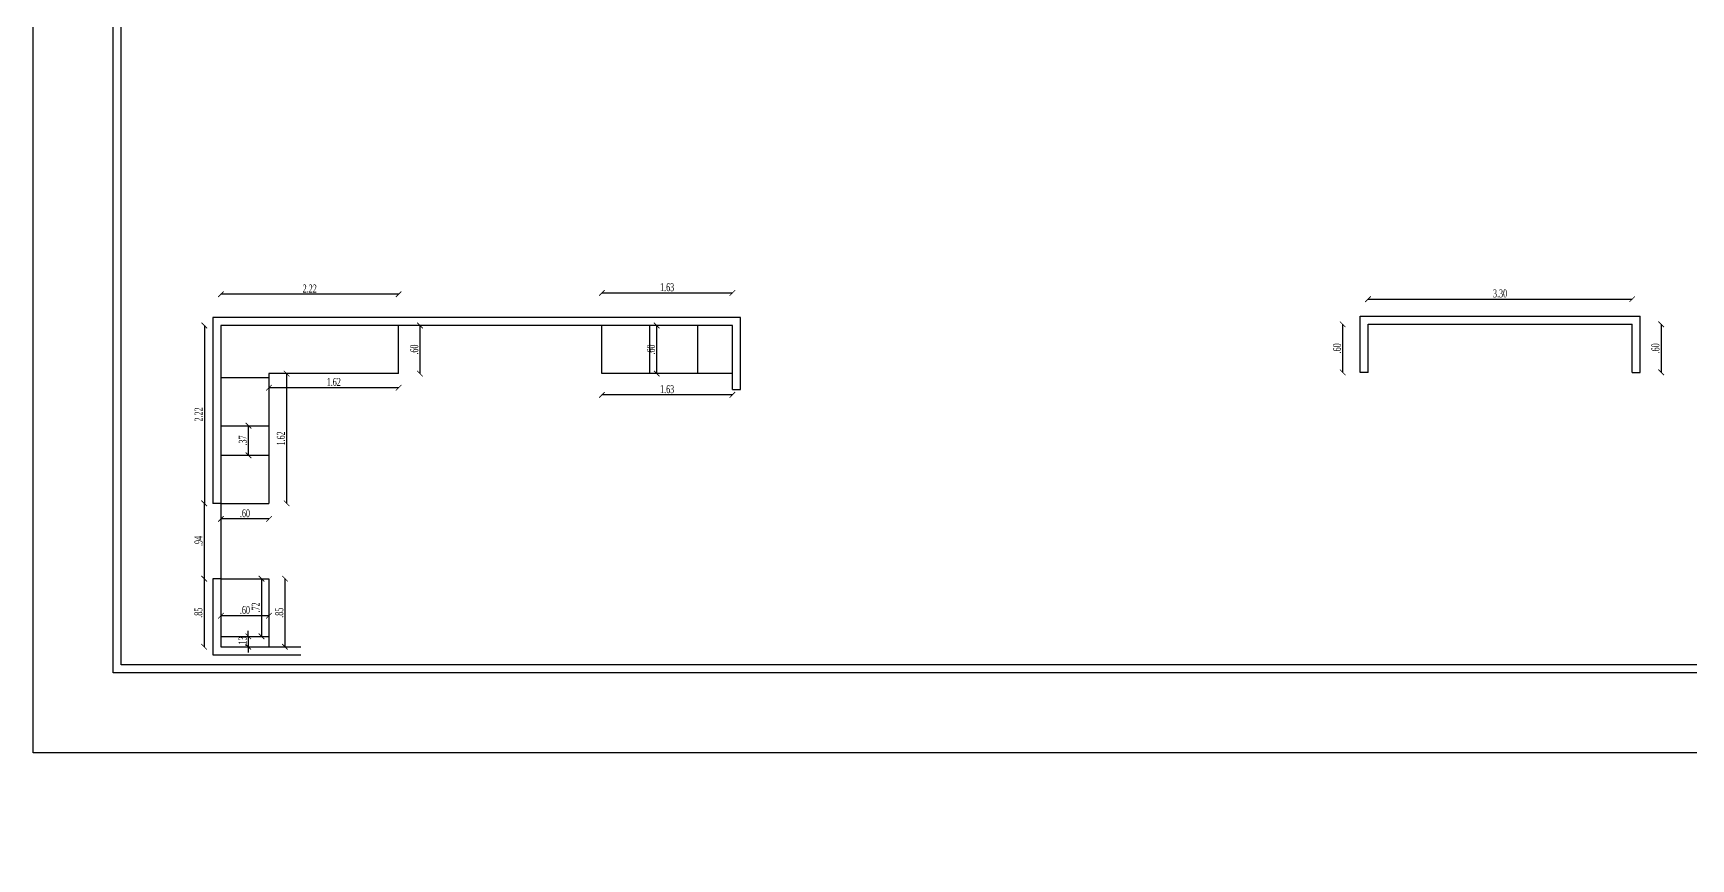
# Model space of a CAD drawing. Header units: inches. Extents: x -90 to 340, y -48 to 179.
# Drawn here: x 138.69 to 159.4, y 63.27 to 73.57 of the extents above; entities that cross this region are included whole.
import ezdxf

# ---------------------------------------------------------------- set-up
doc = ezdxf.new("R2010")
doc.units = ezdxf.units.IN
doc.header["$MEASUREMENT"] = 0
doc.layers.get('Defpoints').update_dxf_attribs({"lineweight": 15})
doc.styles.add('facade', font='times.ttf', dxfattribs={"width": 0.6})
doc.dimstyles.new('facade', dxfattribs={"dimscale": 0, "dimtxt": 0.08, "dimasz": 0.04, "dimexe": 0.1, "dimexo": 0.15, "dimgap": 0.01, "dimtad": 1, "dimzin": 4, "dimdsep": 46, "dimtxsty": 'facade', "dimblk": 'ARCHTICK', "dimcen": 0, "dimse1": 1, "dimse2": 1, "dimclrd": 140, "dimclre": 253, "dimclrt": 2, "dimazin": 1, "dimtm": 1e-09, "dimtfac": 1, "dimtix": 1, "dimtmove": 1, "dimatfit": 3, "dimldrblk": 'ARCHTICK', "dimfxl": 0.1, "dimtzin": 0, "dimlwd": -1, "dimarcsym": 0})

# ---------------------------------------------------------------- blocks, each defined once
blk = doc.blocks.new('_ArchTick')
at = {"color": 0, "linetype": 'ByBlock', "const_width": 0.15}
blk.add_lwpolyline([(-0.5, -0.5), (0.5, 0.5)], dxfattribs=at)
blk = doc.blocks.new('*D200')
at = {"color": 140}
blk.add_line((155.05, 69.34), (155.05, 69.94), dxfattribs=at)
at = {"layer": 'Defpoints', "color": 0}
for p in [(155.05, 69.94), (155.366, 69.94), (155.366, 69.34)]:
    blk.add_point(p, dxfattribs=at)
at = {"color": 140, "xscale": 0.07, "yscale": 0.07, "zscale": 0.07}
for p, rotation in [((155.05, 69.94), 90), ((155.05, 69.34), 270)]:
    blk.add_blockref('_ArchTick', p, dxfattribs=dict(at, rotation=rotation))
at = {"color": 6, "insert": (154.979, 69.64), "char_height": 0.1, "attachment_point": 5, "rotation": 90, "style": 'facade'}
blk.add_mtext('.60', dxfattribs=at)
blk = doc.blocks.new('*D199')
at = {"color": 140}
blk.add_line((155.366, 70.254), (158.666, 70.254), dxfattribs=at)
at = {"layer": 'Defpoints', "color": 0}
for p in [(158.666, 70.254), (155.366, 69.94), (158.666, 69.94)]:
    blk.add_point(p, dxfattribs=at)
at = {"color": 140, "xscale": 0.07, "yscale": 0.07, "zscale": 0.07, "rotation": 180}
blk.add_blockref('_ArchTick', (155.366, 70.254), dxfattribs=at)
at = {"color": 140, "xscale": 0.07, "yscale": 0.07, "zscale": 0.07}
blk.add_blockref('_ArchTick', (158.666, 70.254), dxfattribs=at)
at = {"color": 6, "insert": (157.016, 70.325), "char_height": 0.1, "attachment_point": 5, "style": 'facade'}
blk.add_mtext('3.30', dxfattribs=at)
blk = doc.blocks.new('*D201')
at = {"color": 140}
blk.add_line((159.029, 69.94), (159.029, 69.34), dxfattribs=at)
at = {"layer": 'Defpoints', "color": 0}
for p in [(158.666, 69.94), (147.929, 69.34), (159.029, 69.34)]:
    blk.add_point(p, dxfattribs=at)
at = {"color": 140, "xscale": 0.07, "yscale": 0.07, "zscale": 0.07}
for p, rotation in [((159.029, 69.94), 90), ((159.029, 69.34), 270)]:
    blk.add_blockref('_ArchTick', p, dxfattribs=dict(at, rotation=rotation))
at = {"color": 6, "insert": (158.958, 69.64), "char_height": 0.1, "attachment_point": 5, "rotation": 90, "style": 'facade'}
blk.add_mtext('.60', dxfattribs=at)
blk = doc.blocks.new('*D202')
at = {"color": 140}
blk.add_line((147.424, 69.059), (145.794, 69.059), dxfattribs=at)
at = {"layer": 'Defpoints', "color": 0}
for p in [(145.794, 69.325), (147.424, 69.325), (145.794, 69.059)]:
    blk.add_point(p, dxfattribs=at)
at = {"color": 140, "xscale": 0.07, "yscale": 0.07, "zscale": 0.07, "rotation": 180}
blk.add_blockref('_ArchTick', (145.794, 69.059), dxfattribs=at)
at = {"color": 140, "xscale": 0.07, "yscale": 0.07, "zscale": 0.07}
blk.add_blockref('_ArchTick', (147.424, 69.059), dxfattribs=at)
at = {"color": 6, "insert": (146.609, 69.13), "char_height": 0.1, "attachment_point": 5, "style": 'facade'}
blk.add_mtext('1.63', dxfattribs=at)
blk = doc.blocks.new('*D203')
at = {"color": 140}
blk.add_line((146.479, 69.325), (146.479, 69.925), dxfattribs=at)
at = {"layer": 'Defpoints', "color": 0}
for p in [(146.479, 69.925), (146.479, 69.925), (146.479, 69.325)]:
    blk.add_point(p, dxfattribs=at)
at = {"color": 140, "xscale": 0.07, "yscale": 0.07, "zscale": 0.07}
for p, rotation in [((146.479, 69.925), 90), ((146.479, 69.325), 270)]:
    blk.add_blockref('_ArchTick', p, dxfattribs=dict(at, rotation=rotation))
at = {"color": 6, "insert": (146.408, 69.625), "char_height": 0.1, "attachment_point": 5, "rotation": 90, "style": 'facade'}
blk.add_mtext('.60', dxfattribs=at)
blk = doc.blocks.new('*D204')
at = {"color": 140}
blk.add_line((143.254, 70.315), (141.034, 70.315), dxfattribs=at)
at = {"layer": 'Defpoints', "color": 0}
for p in [(141.034, 70.315), (141.034, 69.925), (143.254, 69.925)]:
    blk.add_point(p, dxfattribs=at)
at = {"color": 140, "xscale": 0.07, "yscale": 0.07, "zscale": 0.07, "rotation": 180}
blk.add_blockref('_ArchTick', (141.034, 70.315), dxfattribs=at)
at = {"color": 140, "xscale": 0.07, "yscale": 0.07, "zscale": 0.07}
blk.add_blockref('_ArchTick', (143.254, 70.315), dxfattribs=at)
at = {"color": 6, "insert": (142.144, 70.386), "char_height": 0.1, "attachment_point": 5, "style": 'facade'}
blk.add_mtext('2.22', dxfattribs=at)
blk = doc.blocks.new('*D205')
at = {"color": 140}
blk.add_line((143.521, 69.925), (143.521, 69.325), dxfattribs=at)
at = {"layer": 'Defpoints', "color": 0}
for p in [(143.254, 69.925), (143.254, 69.325), (143.521, 69.325)]:
    blk.add_point(p, dxfattribs=at)
at = {"color": 140, "xscale": 0.07, "yscale": 0.07, "zscale": 0.07}
for p, rotation in [((143.521, 69.925), 90), ((143.521, 69.325), 270)]:
    blk.add_blockref('_ArchTick', p, dxfattribs=dict(at, rotation=rotation))
at = {"color": 6, "insert": (143.45, 69.625), "char_height": 0.1, "attachment_point": 5, "rotation": 90, "style": 'facade'}
blk.add_mtext('.60', dxfattribs=at)
blk = doc.blocks.new('*D206')
at = {"color": 140}
blk.add_line((143.254, 69.148), (141.634, 69.148), dxfattribs=at)
at = {"layer": 'Defpoints', "color": 0}
for p in [(141.634, 69.325), (143.254, 69.325), (141.634, 69.148)]:
    blk.add_point(p, dxfattribs=at)
at = {"color": 140, "xscale": 0.07, "yscale": 0.07, "zscale": 0.07, "rotation": 180}
blk.add_blockref('_ArchTick', (141.634, 69.148), dxfattribs=at)
at = {"color": 140, "xscale": 0.07, "yscale": 0.07, "zscale": 0.07}
blk.add_blockref('_ArchTick', (143.254, 69.148), dxfattribs=at)
at = {"color": 6, "insert": (142.444, 69.219), "char_height": 0.1, "attachment_point": 5, "style": 'facade'}
blk.add_mtext('1.62', dxfattribs=at)
blk = doc.blocks.new('*D207')
at = {"color": 140}
blk.add_line((141.855, 69.325), (141.855, 67.705), dxfattribs=at)
at = {"layer": 'Defpoints', "color": 0}
for p in [(141.634, 69.325), (141.634, 67.705), (141.855, 67.705)]:
    blk.add_point(p, dxfattribs=at)
at = {"color": 140, "xscale": 0.07, "yscale": 0.07, "zscale": 0.07}
for p, rotation in [((141.855, 69.325), 90), ((141.855, 67.705), 270)]:
    blk.add_blockref('_ArchTick', p, dxfattribs=dict(at, rotation=rotation))
at = {"color": 6, "insert": (141.784, 68.515), "char_height": 0.1, "attachment_point": 5, "rotation": 90, "style": 'facade'}
blk.add_mtext('1.62', dxfattribs=at)
blk = doc.blocks.new('*D208')
at = {"color": 140}
blk.add_line((141.634, 67.51), (141.034, 67.51), dxfattribs=at)
at = {"layer": 'Defpoints', "color": 0}
for p in [(141.034, 67.705), (141.634, 67.705), (141.034, 67.51)]:
    blk.add_point(p, dxfattribs=at)
at = {"color": 140, "xscale": 0.07, "yscale": 0.07, "zscale": 0.07, "rotation": 180}
blk.add_blockref('_ArchTick', (141.034, 67.51), dxfattribs=at)
at = {"color": 140, "xscale": 0.07, "yscale": 0.07, "zscale": 0.07}
blk.add_blockref('_ArchTick', (141.634, 67.51), dxfattribs=at)
at = {"color": 6, "insert": (141.334, 67.581), "char_height": 0.1, "attachment_point": 5, "style": 'facade'}
blk.add_mtext('.60', dxfattribs=at)
blk = doc.blocks.new('*D209')
at = {"color": 140}
blk.add_line((140.825, 67.705), (140.825, 66.765), dxfattribs=at)
at = {"layer": 'Defpoints', "color": 0}
for p in [(141.034, 67.705), (140.825, 66.765), (141.034, 66.765)]:
    blk.add_point(p, dxfattribs=at)
at = {"color": 140, "xscale": 0.07, "yscale": 0.07, "zscale": 0.07}
for p, rotation in [((140.825, 67.705), 90), ((140.825, 66.765), 270)]:
    blk.add_blockref('_ArchTick', p, dxfattribs=dict(at, rotation=rotation))
at = {"color": 6, "insert": (140.754, 67.235), "char_height": 0.1, "attachment_point": 5, "rotation": 90, "style": 'facade'}
blk.add_mtext('.94', dxfattribs=at)
blk = doc.blocks.new('*D210')
at = {"color": 140}
blk.add_line((141.834, 66.765), (141.834, 65.915), dxfattribs=at)
at = {"layer": 'Defpoints', "color": 0}
for p in [(141.634, 66.765), (141.634, 65.915), (141.834, 65.915)]:
    blk.add_point(p, dxfattribs=at)
at = {"color": 140, "xscale": 0.07, "yscale": 0.07, "zscale": 0.07}
for p, rotation in [((141.834, 66.765), 90), ((141.834, 65.915), 270)]:
    blk.add_blockref('_ArchTick', p, dxfattribs=dict(at, rotation=rotation))
at = {"color": 6, "insert": (141.763, 66.34), "char_height": 0.1, "attachment_point": 5, "rotation": 90, "style": 'facade'}
blk.add_mtext('.85', dxfattribs=at)
blk = doc.blocks.new('*D211')
at = {"color": 140}
blk.add_line((141.634, 66.302), (141.034, 66.302), dxfattribs=at)
at = {"layer": 'Defpoints', "color": 0}
for p in [(141.034, 66.765), (141.634, 66.765), (141.034, 66.302)]:
    blk.add_point(p, dxfattribs=at)
at = {"color": 140, "xscale": 0.07, "yscale": 0.07, "zscale": 0.07, "rotation": 180}
blk.add_blockref('_ArchTick', (141.034, 66.302), dxfattribs=at)
at = {"color": 140, "xscale": 0.07, "yscale": 0.07, "zscale": 0.07}
blk.add_blockref('_ArchTick', (141.634, 66.302), dxfattribs=at)
at = {"color": 6, "insert": (141.334, 66.373), "char_height": 0.1, "attachment_point": 5, "style": 'facade'}
blk.add_mtext('.60', dxfattribs=at)
blk = doc.blocks.new('*D212')
at = {"color": 140}
blk.add_line((140.827, 69.925), (140.827, 67.705), dxfattribs=at)
at = {"layer": 'Defpoints', "color": 0}
for p in [(141.034, 69.925), (140.827, 67.705), (141.034, 67.705)]:
    blk.add_point(p, dxfattribs=at)
at = {"color": 140, "xscale": 0.07, "yscale": 0.07, "zscale": 0.07}
for p, rotation in [((140.827, 69.925), 90), ((140.827, 67.705), 270)]:
    blk.add_blockref('_ArchTick', p, dxfattribs=dict(at, rotation=rotation))
at = {"color": 6, "insert": (140.756, 68.815), "char_height": 0.1, "attachment_point": 5, "rotation": 90, "style": 'facade'}
blk.add_mtext('2.22', dxfattribs=at)
blk = doc.blocks.new('*D213')
at = {"color": 140}
blk.add_line((145.794, 70.332), (147.424, 70.332), dxfattribs=at)
at = {"layer": 'Defpoints', "color": 0}
for p in [(147.424, 70.332), (145.794, 69.925), (147.424, 69.925)]:
    blk.add_point(p, dxfattribs=at)
at = {"color": 140, "xscale": 0.07, "yscale": 0.07, "zscale": 0.07, "rotation": 180}
blk.add_blockref('_ArchTick', (145.794, 70.332), dxfattribs=at)
at = {"color": 140, "xscale": 0.07, "yscale": 0.07, "zscale": 0.07}
blk.add_blockref('_ArchTick', (147.424, 70.332), dxfattribs=at)
at = {"color": 6, "insert": (146.609, 70.403), "char_height": 0.1, "attachment_point": 5, "style": 'facade'}
blk.add_mtext('1.63', dxfattribs=at)
blk = doc.blocks.new('*D214')
at = {"color": 140}
blk.add_line((140.823, 66.765), (140.823, 65.915), dxfattribs=at)
at = {"layer": 'Defpoints', "color": 0}
for p in [(141.034, 66.765), (140.823, 65.915), (141.034, 65.915)]:
    blk.add_point(p, dxfattribs=at)
at = {"color": 140, "xscale": 0.07, "yscale": 0.07, "zscale": 0.07}
for p, rotation in [((140.823, 66.765), 90), ((140.823, 65.915), 270)]:
    blk.add_blockref('_ArchTick', p, dxfattribs=dict(at, rotation=rotation))
at = {"color": 6, "insert": (140.752, 66.34), "char_height": 0.1, "attachment_point": 5, "rotation": 90, "style": 'facade'}
blk.add_mtext('.85', dxfattribs=at)
blk = doc.blocks.new('*D215')
at = {"color": 140}
blk.add_line((141.541, 66.765), (141.541, 66.045), dxfattribs=at)
at = {"layer": 'Defpoints', "color": 0}
for p in [(141.492, 66.765), (141.492, 66.045), (141.541, 66.045)]:
    blk.add_point(p, dxfattribs=at)
at = {"color": 140, "xscale": 0.07, "yscale": 0.07, "zscale": 0.07}
for p, rotation in [((141.541, 66.765), 90), ((141.541, 66.045), 270)]:
    blk.add_blockref('_ArchTick', p, dxfattribs=dict(at, rotation=rotation))
at = {"color": 6, "insert": (141.47, 66.405), "char_height": 0.1, "attachment_point": 5, "rotation": 90, "style": 'facade'}
blk.add_mtext('.72', dxfattribs=at)
blk = doc.blocks.new('*D216')
at = {"color": 140}
for p, q in [((141.376, 66.045), (141.376, 66.115)), ((141.376, 66.045), (141.376, 65.915)), ((141.376, 65.915), (141.376, 65.845))]:
    blk.add_line(p, q, dxfattribs=at)
at = {"layer": 'Defpoints', "color": 0}
for p in [(141.376, 65.915), (141.428, 66.045), (141.428, 65.915)]:
    blk.add_point(p, dxfattribs=at)
at = {"color": 140, "xscale": 0.07, "yscale": 0.07, "zscale": 0.07}
for p, rotation in [((141.376, 66.045), 270), ((141.376, 65.915), 90)]:
    blk.add_blockref('_ArchTick', p, dxfattribs=dict(at, rotation=rotation))
at = {"color": 6, "insert": (141.305, 65.98), "char_height": 0.1, "attachment_point": 5, "rotation": 90, "style": 'facade'}
blk.add_mtext('.13', dxfattribs=at)
blk = doc.blocks.new('*D237')
at = {"color": 140}
blk.add_line((141.379, 68.305), (141.379, 68.675), dxfattribs=at)
at = {"layer": 'Defpoints', "color": 0}
for p in [(141.379, 68.675), (141.383, 68.675), (141.383, 68.305)]:
    blk.add_point(p, dxfattribs=at)
at = {"color": 140, "xscale": 0.07, "yscale": 0.07, "zscale": 0.07}
for p, rotation in [((141.379, 68.675), 90), ((141.379, 68.305), 270)]:
    blk.add_blockref('_ArchTick', p, dxfattribs=dict(at, rotation=rotation))
at = {"color": 6, "insert": (141.308, 68.49), "char_height": 0.1, "attachment_point": 5, "rotation": 90, "style": 'facade'}
blk.add_mtext('.37', dxfattribs=at)
blk = doc.blocks.new('*D255')
at = {"color": 140}
blk.add_line((142.786, 77.531), (142.066, 77.531), dxfattribs=at)
at = {"layer": 'Defpoints', "color": 0}
for p in [(142.066, 77.531), (142.066, 77.207), (142.786, 48.474)]:
    blk.add_point(p, dxfattribs=at)
at = {"color": 140, "xscale": 0.07, "yscale": 0.07, "zscale": 0.07, "rotation": 180}
blk.add_blockref('_ArchTick', (142.066, 77.531), dxfattribs=at)
at = {"color": 140, "xscale": 0.07, "yscale": 0.07, "zscale": 0.07}
blk.add_blockref('_ArchTick', (142.786, 77.531), dxfattribs=at)
at = {"color": 6, "insert": (142.426, 77.602), "char_height": 0.1, "attachment_point": 5, "style": 'facade'}
blk.add_mtext('.72', dxfattribs=at)

msp = doc.modelspace()

# ---------------------------------------------------------------- linework, layer by layer
at = {"color": 1}
for p, q in [((147.52425, 70.0248), (140.93425, 70.0248)), ((140.93425, 70.0248), (140.93425, 67.7048)), ((147.52425, 69.1248), (147.52425, 70.0248)), ((155.26603, 69.34019), (155.26603, 70.04019)), ((155.26603, 70.04019), (158.76603, 70.04019)), ((158.76603, 69.34019), (158.76603, 70.04019)), ((143.25425, 69.9248), (141.03425, 69.9248)), ((141.03425, 69.9248), (141.03425, 67.7048)), ((145.79425, 69.9248), (143.25425, 69.9248)), ((147.42425, 69.9248), (145.79425, 69.9248)), ((147.42425, 69.1248), (147.42425, 69.9248)), ((155.36603, 69.34019), (155.36603, 69.94019)), ((155.36603, 69.94019), (158.66603, 69.94019)), ((155.36603, 69.94019), (155.73603, 69.94019)), ((158.66603, 69.34019), (158.66603, 69.94019)), ((155.36603, 69.34019), (155.26603, 69.34019)), ((158.66603, 69.34019), (158.76603, 69.34019)), ((141.03425, 67.7048), (140.93425, 67.7048)), ((140.93425, 66.7648), (140.93425, 65.8148)), ((141.03425, 66.7648), (140.93425, 66.7648)), ((141.03425, 66.7648), (141.03425, 65.9148)), ((141.03425, 65.9148), (142.03425, 65.9148)), ((140.93425, 65.8148), (142.03425, 65.8148))]:
    msp.add_line(p, q, dxfattribs=at)
for p, q in [((141.03425, 69.9248), (141.03425, 69.3248)), ((143.25425, 69.3248), (143.25425, 69.9248)), ((145.79425, 69.3248), (145.79425, 69.9248)), ((146.39425, 69.3248), (146.39425, 69.9248)), ((146.99425, 69.3248), (146.99425, 69.9248)), ((141.03425, 69.3248), (141.03425, 69.2748)), ((141.03425, 69.2748), (141.63425, 69.2748)), ((141.63425, 69.3248), (141.63425, 67.7048)), ((143.25425, 69.3248), (141.63425, 69.3248)), ((147.42425, 69.3248), (145.79425, 69.3248)), ((147.42425, 69.1248), (147.52425, 69.1248)), ((141.03425, 68.6748), (141.63425, 68.6748)), ((141.03425, 68.3048), (141.63425, 68.3048)), ((141.03425, 67.7048), (141.03425, 66.7648)), ((141.03425, 67.7048), (141.63425, 67.7048)), ((141.03425, 66.7648), (141.63425, 66.7648)), ((141.63425, 66.7648), (141.63425, 65.9148)), ((141.03425, 66.0448), (141.63425, 66.0448))]:
    msp.add_line(p, q)
for points in [[(138.68796, 84.3774), (177.87645, 84.3774), (177.84656, 64.59005), (138.68796, 64.59005)], [(139.68796, 83.3774), (176.87494, 83.3774), (176.84807, 65.59005), (139.68796, 65.59005)], [(139.78796, 83.2774), (176.77479, 83.2774), (176.74822, 65.69005), (139.78796, 65.69005)]]:
    msp.add_lwpolyline(points, close=True)

# ---------------------------------------------------------------- dimensions: what is measured, and where the dimension line sits
for base, p1, p2, picture, middle in [((142.06566, 77.53106), (142.78566, 48.47397), (142.06566, 77.20659), '*D255', (142.42566, 77.60207)), ((141.03425, 70.31458), (143.25425, 69.9248), (141.03425, 69.9248), '*D204', (142.14425, 70.38559)), ((147.42425, 70.33198), (145.79425, 69.9248), (147.42425, 69.9248), '*D213', (146.60925, 70.40299)), ((158.66603, 70.25383), (155.36603, 69.94019), (158.66603, 69.94019), '*D199', (157.01603, 70.32484)), ((141.63425, 69.14835), (143.25425, 69.3248), (141.63425, 69.3248), '*D206', (142.44425, 69.21936)), ((145.79425, 69.05906), (147.42425, 69.3248), (145.79425, 69.3248), '*D202', (146.60925, 69.13007)), ((141.03425, 67.51047), (141.63425, 67.7048), (141.03425, 67.7048), '*D208', (141.33425, 67.58148)), ((141.03425, 66.30172), (141.63425, 66.7648), (141.03425, 66.7648), '*D211', (141.33425, 66.37273))]:
    dim = msp.add_linear_dim(base=base, p1=p1, p2=p2, dimstyle='facade', override={"dimscale": 1, "dimtxt": 0.1, "dimasz": 0.07, "dimgap": 0.02, "dimclrt": 6}, dxfattribs=at)
    dim.commit()
    dim.dimension.update_dxf_attribs({"geometry": picture, "text_midpoint": middle})
for base, p1, p2, picture, middle in [((140.82669, 67.7048), (141.03425, 69.9248), (141.03425, 67.7048), '*D212', (140.75568, 68.8148)), ((143.52098, 69.3248), (143.25425, 69.9248), (143.25425, 69.3248), '*D205', (143.44997, 69.6248)), ((146.47856, 69.9248), (146.47856, 69.3248), (146.47856, 69.9248), '*D203', (146.40755, 69.6248)), ((159.02928, 69.34019), (158.66603, 69.94019), (147.92861, 69.34019), '*D201', (158.95827, 69.64019)), ((155.05032, 69.94019), (155.36603, 69.34019), (155.36603, 69.94019), '*D200', (154.97931, 69.64019)), ((141.85452, 67.7048), (141.63425, 69.3248), (141.63425, 67.7048), '*D207', (141.78351, 68.5148)), ((141.37936, 68.6748), (141.38307, 68.3048), (141.38307, 68.6748), '*D237', (141.30835, 68.4898)), ((140.82469, 66.7648), (141.03425, 67.7048), (141.03425, 66.7648), '*D209', (140.75368, 67.2348)), ((140.82285, 65.9148), (141.03425, 66.7648), (141.03425, 65.9148), '*D214', (140.75185, 66.3398)), ((141.54053, 66.0448), (141.49169, 66.7648), (141.49169, 66.0448), '*D215', (141.46952, 66.4048)), ((141.83383, 65.9148), (141.63425, 66.7648), (141.63425, 65.9148), '*D210', (141.76282, 66.3398)), ((141.37639, 65.9148), (141.4277, 66.0448), (141.4277, 65.9148), '*D216', (141.30538, 65.9798))]:
    dim = msp.add_linear_dim(base=base, p1=p1, p2=p2, angle=90, dimstyle='facade', override={"dimscale": 1, "dimtxt": 0.1, "dimasz": 0.07, "dimgap": 0.02, "dimclrt": 6}, dxfattribs=at)
    dim.commit()
    dim.dimension.update_dxf_attribs({"geometry": picture, "text_midpoint": middle})

doc.saveas('drawing.dxf')
